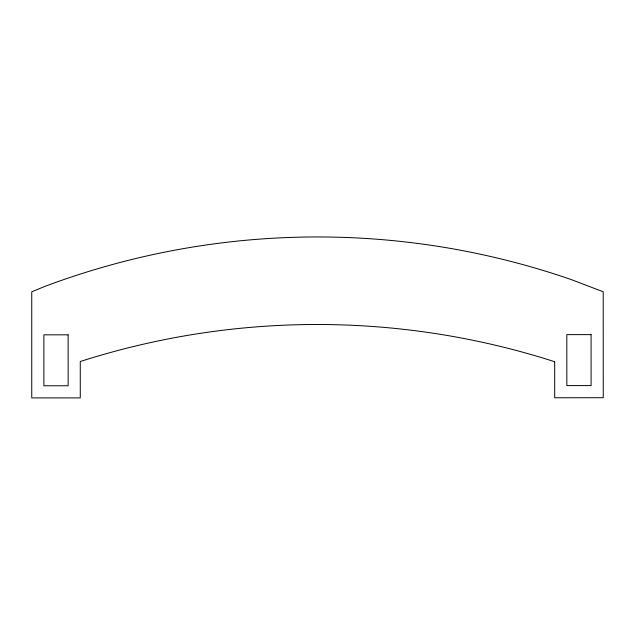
<?xml version="1.0" encoding="UTF-8"?>
<svg xmlns="http://www.w3.org/2000/svg" width="635" height="635" viewBox="0 0 635 635"><rect width="100%" height="100%" fill="white"/><g stroke="black" fill="none" stroke-linecap="round" stroke-linejoin="round"><path stroke-width="0.95" d="M554.688 361.712L554.688 397.764L603.25 397.708L603.21 291.767L571.183 279.559A776.414 776.414 0 0 0 45.22 286.266L31.75 291.798L31.75 397.915L80.28 397.899L80.264 361.505A776.621 776.621 0 0 1 554.688 361.72M591.082 334.629L566.817 334.629L566.841 385.58L591.09 385.58L591.082 334.629M68.135 334.828L43.871 334.828L43.878 385.778L68.143 385.778L68.135 334.828"/></g></svg>
